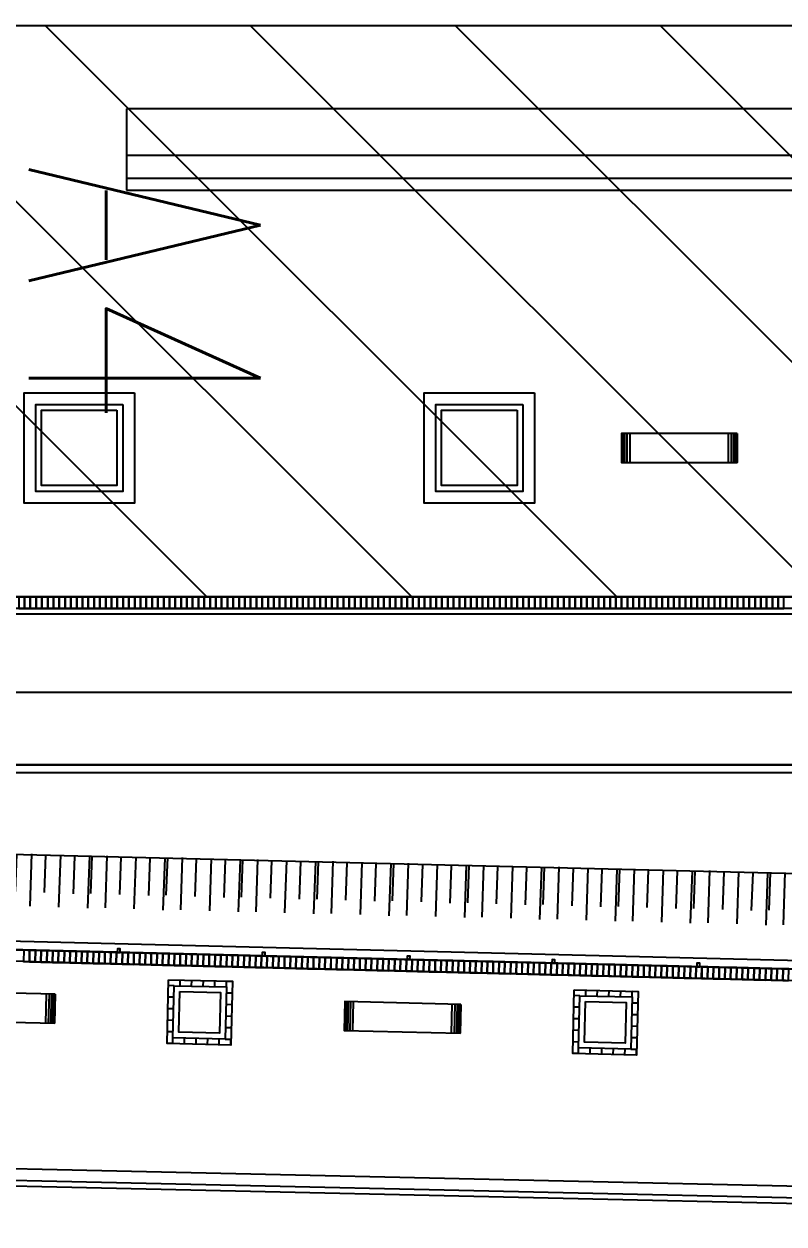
# Model space of a CAD drawing. Header units: inches. Extents: x 542650 to 544515, y 9574150 to 9574595.
# Drawn here: x 544373.3 to 544386.41, y 9574454.99 to 9574475.69 of the extents above; entities that cross this region are included whole.
import ezdxf

# ---------------------------------------------------------------- set-up
doc = ezdxf.new("R2010")
doc.units = ezdxf.units.IN
doc.header["$MEASUREMENT"] = 0
for name, color, linetype in [('I-ARQ', 8, 'Continuous'), ('I-NORMO_INST', 4, 'Continuous'), ('SANIT', 3, 'Continuous')]:
    doc.layers.add(name, color=color, linetype=linetype)
doc.styles.add('200', font='ROMANS.SHX', dxfattribs={"width": 0.7, "height": 0.4})

# ---------------------------------------------------------------- blocks, each defined once
blk = doc.blocks.new('A$C14C97071')
at = {"layer": 'I-ARQ'}
for p, q in [((0, 0.5), (0, 0)), ((0.01, 0), (0.01, 0.5)), ((0.03, 0), (0.03, 0.5)), ((0.06, 0), (0.06, 0.5)), ((0.1, 0), (0.1, 0.5)), ((0.15, 0), (0.15, 0.5)), ((1.85, 0), (1.85, 0.5)), ((1.9, 0), (1.9, 0.5)), ((1.94, 0), (1.94, 0.5)), ((1.97, 0), (1.97, 0.5)), ((1.99, 0), (1.99, 0.5)), ((2, 0.5), (2, 0)), ((2, 0.5), (2, 0))]:
    blk.add_line(p, q, dxfattribs=at)
blk.add_lwpolyline([(0, 0.5), (2, 0.5), (2, 0), (0, 0)], close=True, dxfattribs=at)
blk = doc.blocks.new('TALUDE 02')
at = {"layer": 'I-ARQ'}
for p, q in [((-0.243, -0.013), (-0.253, 0.89)), ((0.257, -0.007), (0.247, 0.895)), ((0.757, -0.001), (0.747, 0.901)), ((-0.5, -0.006), (-0.507, 0.645)), ((0, 0), (-0.007, 0.651)), ((0.5, 0.006), (0.493, 0.657))]:
    blk.add_line(p, q, dxfattribs=at)
blk = doc.blocks.new('CERCA')
blk.add_lwpolyline([(-0.025, 0), (0.025, 0), (0.025, -0.06), (-0.025, -0.06)], close=True)
blk = doc.blocks.new('PISO TIJOLINHO')
at = {"layer": 'I-ARQ'}
blk.add_lwpolyline([(-0.05, 0), (-0.05, 0.2), (0.05, 0.2), (0.05, 0)], close=True, dxfattribs=at)
blk = doc.blocks.new('BL PRAÇA')
at = {"layer": 'I-ARQ'}
for p, q in [((464368.831, 9296025.977), (464371.786, 9295906.647)), ((464368.636, 9296025.782), (464371.59, 9295906.478)), ((464373.439, 9295906.514), (464370.56, 9296022.78)), ((464373.866, 9296007.925), (464373.866, 9295913.468)), ((464375.116, 9296007.956), (464375.116, 9295913.468)), ((464376.466, 9296008.031), (464376.466, 9295924.031)), ((464376.566, 9296008.031), (464376.566, 9295924.031)), ((464376.766, 9296008.031), (464376.766, 9295924.031)), ((464383.986, 9295976.147), (464383.986, 9295953.397)), ((464384.386, 9295976.147), (464384.386, 9295953.397)), ((464368.86, 9295962.191), (464368.96, 9295962.194)), ((464368.962, 9295962.094), (464368.96, 9295962.194)), ((464369.162, 9295962.099), (464369.16, 9295962.199)), ((464369.362, 9295962.104), (464369.36, 9295962.204)), ((464369.562, 9295962.109), (464369.56, 9295962.209)), ((464369.762, 9295962.114), (464369.759, 9295962.214)), ((464369.862, 9295962.116), (464369.962, 9295962.119)), ((464369.962, 9295962.119), (464369.959, 9295962.219)), ((464368.865, 9295961.991), (464368.965, 9295961.994)), ((464369.867, 9295961.916), (464369.967, 9295961.919)), ((464368.87, 9295961.791), (464368.97, 9295961.794)), ((464369.872, 9295961.716), (464369.972, 9295961.719)), ((464368.875, 9295961.592), (464368.975, 9295961.594)), ((464369.877, 9295961.516), (464369.977, 9295961.519)), ((464368.88, 9295961.392), (464368.98, 9295961.394)), ((464369.882, 9295961.316), (464369.982, 9295961.319)), ((464368.884, 9295961.192), (464368.984, 9295961.194)), ((464368.884, 9295961.192), (464368.887, 9295961.092)), ((464368.884, 9295961.192), (464368.887, 9295961.092)), ((464369.084, 9295961.197), (464369.087, 9295961.097)), ((464369.284, 9295961.202), (464369.287, 9295961.102)), ((464369.484, 9295961.206), (464369.487, 9295961.107)), ((464369.684, 9295961.211), (464369.687, 9295961.111)), ((464369.884, 9295961.216), (464369.887, 9295961.116)), ((464369.033, 9295955.193), (464369.133, 9295955.196)), ((464369.135, 9295955.096), (464369.133, 9295955.196)), ((464369.335, 9295955.101), (464369.333, 9295955.201)), ((464369.535, 9295955.106), (464369.533, 9295955.206)), ((464369.735, 9295955.111), (464369.733, 9295955.211)), ((464369.935, 9295955.116), (464369.933, 9295955.216)), ((464370.035, 9295955.118), (464370.135, 9295955.121)), ((464370.135, 9295955.121), (464370.133, 9295955.221)), ((464369.038, 9295954.994), (464369.138, 9295954.996)), ((464370.04, 9295954.918), (464370.14, 9295954.921)), ((464369.043, 9295954.794), (464369.143, 9295954.796)), ((464370.045, 9295954.718), (464370.145, 9295954.721)), ((464369.048, 9295954.594), (464369.148, 9295954.596)), ((464370.05, 9295954.518), (464370.15, 9295954.521)), ((464369.053, 9295954.394), (464369.153, 9295954.396)), ((464370.055, 9295954.318), (464370.155, 9295954.321)), ((464369.058, 9295954.194), (464369.158, 9295954.196)), ((464369.058, 9295954.194), (464369.06, 9295954.094)), ((464369.058, 9295954.194), (464369.06, 9295954.094)), ((464369.258, 9295954.199), (464369.26, 9295954.099)), ((464369.458, 9295954.204), (464369.46, 9295954.104)), ((464369.658, 9295954.209), (464369.66, 9295954.109)), ((464369.858, 9295954.214), (464369.86, 9295954.114)), ((464370.057, 9295954.219), (464370.06, 9295954.119)), ((464385.186, 9295953.397), (464383.786, 9295953.397))]:
    blk.add_line(p, q, dxfattribs=at)
for points in [[(464418.306, 9295898.619), (464371.786, 9295906.647), (464368.831, 9296025.977), (464470.316, 9296025.139), (464470.316, 9295889.644), (464428.161, 9295896.919)], [(464371.933, 9295906.774), (464368.985, 9296025.826), (464470.166, 9296024.99), (464470.166, 9295889.822)], [(464418.332, 9295898.767), (464371.933, 9295906.774), (464368.985, 9296025.826), (464470.166, 9296024.99), (464470.166, 9295889.822), (464428.186, 9295897.066)], [(464368.018, 9295906.359), (464367.739, 9295917.273), (464367.273, 9295933.878), (464366.759, 9295948.848), (464366.38, 9295965.81), (464366.044, 9295980.982)], [(464368.222, 9295906.197), (464367.939, 9295917.278), (464367.473, 9295933.885), (464366.959, 9295948.854), (464366.58, 9295965.815), (464366.244, 9295980.987)], [(464383.786, 9295953.397), (464383.786, 9295976.147), (464385.186, 9295976.147), (464385.186, 9295953.397)]]:
    blk.add_lwpolyline(points, dxfattribs=at)
for points in [[(464402.925, 9295918, -0.22074), (464380.66, 9295917.946, -0.071297), (464379.065, 9295918.979, -0.143294), (464377.036, 9295922.149, -0.071289), (464376.766, 9295924.031), (464376.766, 9296008.031, -0.405192), (464386.167, 9296017.726), (464454.256, 9296017.727, -0.405471), (464463.666, 9296008.031), (464463.666, 9295908.031, -0.292611), (464459.772, 9295901.946, -0.170288), (464454.651, 9295901.46, -0.170293), (464450.348, 9295904.278, 0.384147), (464439.642, 9295906.268, 0.384145), (464436.554, 9295895.825), (464428.023, 9295897.297), (464427.929, 9295896.755), (464470.516, 9295889.407), (464470.516, 9296024.938), (464472.366, 9296024.931)], [(464381.474, 9295917.262, -1.627198), (464373.736, 9295913.468), (464373.736, 9296007.924, -0.408852), (464386.126, 9296020.756, -0.408852)], [(464380.535, 9295917.674, -1.841362), (464373.866, 9295913.468), (464373.866, 9296007.925, -0.408864), (464386.13, 9296020.626, -0.013343)], [(464376.521, 9295897.711), (464372.174, 9295898.436, -0.359368), (464367.998, 9295903.24), (464367.639, 9295917.27), (464367.173, 9295933.875), (464366.659, 9295948.845), (464366.28, 9295965.808), (464365.944, 9295980.98)]]:
    blk.add_lwpolyline(points, format="xyb", dxfattribs=at)
for points in [[(464369.987, 9295961.119), (464369.959, 9295962.219), (464368.86, 9295962.191), (464368.887, 9295961.092)], [(464369.884, 9295961.216), (464369.862, 9295962.116), (464368.962, 9295962.094), (464368.984, 9295961.194)], [(464369.782, 9295961.314), (464369.764, 9295962.014), (464369.065, 9295961.996), (464369.082, 9295961.297)], [(464380.286, 9295960.431), (464378.386, 9295960.431), (464378.386, 9295958.531), (464380.286, 9295958.531)], [(464380.286, 9295960.431), (464378.386, 9295960.431), (464378.386, 9295958.531), (464380.286, 9295958.531)], [(464380.086, 9295960.231), (464378.586, 9295960.231), (464378.586, 9295958.731), (464380.086, 9295958.731)], [(464380.086, 9295960.231), (464378.586, 9295960.231), (464378.586, 9295958.731), (464380.086, 9295958.731)], [(464379.986, 9295960.131), (464378.686, 9295960.131), (464378.686, 9295958.831), (464379.986, 9295958.831)], [(464379.986, 9295960.131), (464378.686, 9295960.131), (464378.686, 9295958.831), (464379.986, 9295958.831)], [(464370.16, 9295954.121), (464370.133, 9295955.221), (464369.033, 9295955.193), (464369.06, 9295954.094)], [(464370.057, 9295954.219), (464370.035, 9295955.118), (464369.135, 9295955.096), (464369.158, 9295954.196)], [(464369.955, 9295954.316), (464369.938, 9295955.016), (464369.238, 9295954.998), (464369.255, 9295954.299)], [(464380.286, 9295953.531), (464378.386, 9295953.531), (464378.386, 9295951.631), (464380.286, 9295951.631)], [(464380.286, 9295953.531), (464378.386, 9295953.531), (464378.386, 9295951.631), (464380.286, 9295951.631)], [(464380.086, 9295953.331), (464378.586, 9295953.331), (464378.586, 9295951.831), (464380.086, 9295951.831)], [(464380.086, 9295953.331), (464378.586, 9295953.331), (464378.586, 9295951.831), (464380.086, 9295951.831)], [(464379.986, 9295953.231), (464378.686, 9295953.231), (464378.686, 9295951.931), (464379.986, 9295951.931)], [(464379.986, 9295953.231), (464378.686, 9295953.231), (464378.686, 9295951.931), (464379.986, 9295951.931)]]:
    blk.add_lwpolyline(points, close=True, dxfattribs=at)
for name, p, rotation in [('TALUDE 02', (464371.991, 9295964.996), 91.41846525649117), ('PISO TIJOLINHO', (464370.146, 9295964.765), 271.4184652564806), ('PISO TIJOLINHO', (464370.149, 9295964.665), 271.4184652564806), ('PISO TIJOLINHO', (464370.151, 9295964.565), 271.4184652564806), ('PISO TIJOLINHO', (464376.766, 9295964.686), 90.00000000281885), ('PISO TIJOLINHO', (464376.766, 9295964.586), 90.00000000281885), ('PISO TIJOLINHO', (464370.154, 9295964.465), 271.4184652564806), ('PISO TIJOLINHO', (464370.156, 9295964.365), 271.4184652564806), ('TALUDE 02', (464372.023, 9295963.696), 91.41846525649117), ('PISO TIJOLINHO', (464376.766, 9295964.486), 90.00000000281885), ('PISO TIJOLINHO', (464376.766, 9295964.386), 90.00000000281885), ('PISO TIJOLINHO', (464370.159, 9295964.265), 271.4184652564806), ('PISO TIJOLINHO', (464370.161, 9295964.165), 271.4184652564806), ('PISO TIJOLINHO', (464376.766, 9295964.286), 90.00000000281885), ('PISO TIJOLINHO', (464376.766, 9295964.186), 90.00000000281885), ('PISO TIJOLINHO', (464370.164, 9295964.065), 271.4184652564806), ('PISO TIJOLINHO', (464370.166, 9295963.965), 271.4184652564806), ('PISO TIJOLINHO', (464376.766, 9295964.086), 90.00000000281885), ('PISO TIJOLINHO', (464376.766, 9295963.986), 90.00000000281885), ('PISO TIJOLINHO', (464370.169, 9295963.865), 271.4184652564806), ('PISO TIJOLINHO', (464370.171, 9295963.765), 271.4184652564806), ('PISO TIJOLINHO', (464376.766, 9295963.886), 90.00000000281885), ('PISO TIJOLINHO', (464376.766, 9295963.786), 90.00000000281885), ('A$C14C97071', (464379.086, 9295963.931), 270), ('PISO TIJOLINHO', (464370.174, 9295963.665), 271.4184652564806), ('PISO TIJOLINHO', (464370.176, 9295963.565), 271.4184652564806), ('PISO TIJOLINHO', (464376.766, 9295963.686), 90.00000000281885), ('PISO TIJOLINHO', (464376.766, 9295963.586), 90.00000000281885), ('PISO TIJOLINHO', (464370.179, 9295963.466), 271.4184652564806), ('PISO TIJOLINHO', (464370.181, 9295963.366), 271.4184652564806), ('PISO TIJOLINHO', (464376.766, 9295963.486), 90.00000000281885), ('PISO TIJOLINHO', (464376.766, 9295963.386), 90.00000000281885), ('PISO TIJOLINHO', (464370.184, 9295963.266), 271.4184652564806), ('PISO TIJOLINHO', (464370.186, 9295963.166), 271.4184652564806), ('CERCA', (464370.384, 9295963.258), 91.41846525654215), ('TALUDE 02', (464372.056, 9295962.396), 91.41846525649117), ('PISO TIJOLINHO', (464376.766, 9295963.286), 90.00000000281885), ('PISO TIJOLINHO', (464376.766, 9295963.186), 90.00000000281885), ('PISO TIJOLINHO', (464370.188, 9295963.066), 271.4184652564806), ('PISO TIJOLINHO', (464370.191, 9295962.966), 271.4184652564806), ('PISO TIJOLINHO', (464376.766, 9295963.086), 90.00000000281885), ('PISO TIJOLINHO', (464376.766, 9295962.986), 90.00000000281885), ('PISO TIJOLINHO', (464376.766, 9295962.886), 90.00000000281885), ('PISO TIJOLINHO', (464370.193, 9295962.866), 271.4184652564806), ('PISO TIJOLINHO', (464370.196, 9295962.766), 271.4184652564806), ('PISO TIJOLINHO', (464376.766, 9295962.786), 90.00000000281885), ('PISO TIJOLINHO', (464376.766, 9295962.686), 90.00000000281885), ('PISO TIJOLINHO', (464370.198, 9295962.666), 271.4184652564806), ('PISO TIJOLINHO', (464370.201, 9295962.566), 271.4184652564806), ('PISO TIJOLINHO', (464376.766, 9295962.586), 90.00000000281885), ('PISO TIJOLINHO', (464376.766, 9295962.486), 90.00000000281885), ('PISO TIJOLINHO', (464370.203, 9295962.466), 271.4184652564806), ('PISO TIJOLINHO', (464370.206, 9295962.366), 271.4184652564806), ('PISO TIJOLINHO', (464370.208, 9295962.266), 271.4184652564806), ('PISO TIJOLINHO', (464376.766, 9295962.386), 90.00000000281885), ('PISO TIJOLINHO', (464376.766, 9295962.286), 90.00000000281885), ('PISO TIJOLINHO', (464370.211, 9295962.166), 271.4184652564806), ('PISO TIJOLINHO', (464370.213, 9295962.066), 271.4184652564806), ('PISO TIJOLINHO', (464376.766, 9295962.186), 90.00000000281885), ('PISO TIJOLINHO', (464376.766, 9295962.086), 90.00000000281885), ('PISO TIJOLINHO', (464370.216, 9295961.966), 271.4184652564806), ('PISO TIJOLINHO', (464370.218, 9295961.866), 271.4184652564806), ('PISO TIJOLINHO', (464376.766, 9295961.986), 90.00000000281885), ('PISO TIJOLINHO', (464376.766, 9295961.886), 90.00000000281885), ('PISO TIJOLINHO', (464370.221, 9295961.766), 271.4184652564806), ('PISO TIJOLINHO', (464370.223, 9295961.666), 271.4184652564806), ('TALUDE 02', (464372.088, 9295961.097), 91.41846525649117), ('PISO TIJOLINHO', (464376.766, 9295961.786), 90.00000000281885), ('PISO TIJOLINHO', (464376.766, 9295961.686), 90.00000000281885), ('PISO TIJOLINHO', (464370.226, 9295961.566), 271.4184652564806), ('PISO TIJOLINHO', (464370.228, 9295961.466), 271.4184652564806), ('PISO TIJOLINHO', (464376.766, 9295961.586), 90.00000000281885), ('PISO TIJOLINHO', (464376.766, 9295961.486), 90.00000000281885), ('PISO TIJOLINHO', (464370.231, 9295961.366), 271.4184652564806), ('PISO TIJOLINHO', (464370.233, 9295961.266), 271.4184652564806), ('PISO TIJOLINHO', (464376.766, 9295961.386), 90.00000000281885), ('PISO TIJOLINHO', (464376.766, 9295961.286), 90.00000000281885), ('PISO TIJOLINHO', (464370.236, 9295961.166), 271.4184652564806), ('PISO TIJOLINHO', (464370.238, 9295961.066), 271.4184652564806), ('PISO TIJOLINHO', (464376.766, 9295961.186), 90.00000000281885), ('PISO TIJOLINHO', (464376.766, 9295961.086), 90.00000000281885), ('PISO TIJOLINHO', (464370.24, 9295960.966), 271.4184652564806), ('PISO TIJOLINHO', (464370.243, 9295960.866), 271.4184652564806), ('PISO TIJOLINHO', (464376.766, 9295960.986), 90.00000000281885), ('PISO TIJOLINHO', (464376.766, 9295960.886), 90.00000000281885), ('PISO TIJOLINHO', (464370.245, 9295960.766), 271.4184652564806), ('PISO TIJOLINHO', (464370.248, 9295960.666), 271.4184652564806), ('CERCA', (464370.446, 9295960.759), 91.41846525654215), ('PISO TIJOLINHO', (464376.766, 9295960.786), 90.00000000281885), ('PISO TIJOLINHO', (464376.766, 9295960.686), 90.00000000281885), ('PISO TIJOLINHO', (464370.25, 9295960.566), 271.4184652564806), ('PISO TIJOLINHO', (464370.253, 9295960.466), 271.4184652564806), ('TALUDE 02', (464372.12, 9295959.797), 91.41846525649117), ('PISO TIJOLINHO', (464376.766, 9295960.586), 90.00000000281885), ('PISO TIJOLINHO', (464376.766, 9295960.486), 90.00000000281885), ('PISO TIJOLINHO', (464370.255, 9295960.366), 271.4184652564806), ('PISO TIJOLINHO', (464370.258, 9295960.266), 271.4184652564806), ('PISO TIJOLINHO', (464376.766, 9295960.386), 90.00000000281885), ('PISO TIJOLINHO', (464376.766, 9295960.286), 90.00000000281885), ('PISO TIJOLINHO', (464370.26, 9295960.167), 271.4184652564806), ('PISO TIJOLINHO', (464370.263, 9295960.067), 271.4184652564806), ('PISO TIJOLINHO', (464376.766, 9295960.186), 90.00000000281885), ('PISO TIJOLINHO', (464376.766, 9295960.086), 90.00000000281885), ('PISO TIJOLINHO', (464376.766, 9295959.986), 90.00000000281885), ('PISO TIJOLINHO', (464370.265, 9295959.967), 271.4184652564806), ('PISO TIJOLINHO', (464370.268, 9295959.867), 271.4184652564806), ('PISO TIJOLINHO', (464376.766, 9295959.886), 90.00000000281885), ('PISO TIJOLINHO', (464376.766, 9295959.786), 90.00000000281885), ('PISO TIJOLINHO', (464370.27, 9295959.767), 271.4184652564806), ('PISO TIJOLINHO', (464370.273, 9295959.667), 271.4184652564806), ('PISO TIJOLINHO', (464376.766, 9295959.686), 90.00000000281885), ('PISO TIJOLINHO', (464376.766, 9295959.586), 90.00000000281885), ('PISO TIJOLINHO', (464370.275, 9295959.567), 271.4184652564806), ('PISO TIJOLINHO', (464370.278, 9295959.467), 271.4184652564806), ('PISO TIJOLINHO', (464370.28, 9295959.367), 271.4184652564806), ('PISO TIJOLINHO', (464376.766, 9295959.486), 90.00000000281885), ('PISO TIJOLINHO', (464376.766, 9295959.386), 90.00000000281885), ('PISO TIJOLINHO', (464370.283, 9295959.267), 271.4184652564806), ('PISO TIJOLINHO', (464370.285, 9295959.167), 271.4184652564806), ('TALUDE 02', (464372.152, 9295958.498), 91.41846525649117), ('PISO TIJOLINHO', (464376.766, 9295959.286), 90.00000000281885), ('PISO TIJOLINHO', (464376.766, 9295959.186), 90.00000000281885), ('A$C14C97071', (464369.235, 9295959.15), 271.4184652555464), ('PISO TIJOLINHO', (464370.288, 9295959.067), 271.4184652564806), ('PISO TIJOLINHO', (464370.29, 9295958.967), 271.4184652564806), ('PISO TIJOLINHO', (464376.766, 9295959.086), 90.00000000281885), ('PISO TIJOLINHO', (464376.766, 9295958.986), 90.00000000281885), ('PISO TIJOLINHO', (464370.292, 9295958.867), 271.4184652564806), ('PISO TIJOLINHO', (464370.295, 9295958.767), 271.4184652564806), ('PISO TIJOLINHO', (464376.766, 9295958.886), 90.00000000281885), ('PISO TIJOLINHO', (464376.766, 9295958.786), 90.00000000281885), ('PISO TIJOLINHO', (464370.297, 9295958.667), 271.4184652564806), ('PISO TIJOLINHO', (464370.3, 9295958.567), 271.4184652564806), ('PISO TIJOLINHO', (464376.766, 9295958.686), 90.00000000281885), ('PISO TIJOLINHO', (464376.766, 9295958.586), 90.00000000281885), ('PISO TIJOLINHO', (464370.302, 9295958.467), 271.4184652564806), ('PISO TIJOLINHO', (464370.305, 9295958.367), 271.4184652564806), ('PISO TIJOLINHO', (464376.766, 9295958.486), 90.00000000281885), ('PISO TIJOLINHO', (464376.766, 9295958.386), 90.00000000281885), ('PISO TIJOLINHO', (464370.307, 9295958.267), 271.4184652564806), ('PISO TIJOLINHO', (464370.31, 9295958.167), 271.4184652564806), ('CERCA', (464370.508, 9295958.26), 91.41846525654215), ('PISO TIJOLINHO', (464376.766, 9295958.286), 90.00000000281885), ('PISO TIJOLINHO', (464376.766, 9295958.186), 90.00000000281885), ('PISO TIJOLINHO', (464370.312, 9295958.067), 271.4184652564806), ('PISO TIJOLINHO', (464370.315, 9295957.967), 271.4184652564806), ('PISO TIJOLINHO', (464376.766, 9295958.086), 90.00000000281885), ('PISO TIJOLINHO', (464376.766, 9295957.986), 90.00000000281885), ('PISO TIJOLINHO', (464370.317, 9295957.867), 271.4184652564806), ('PISO TIJOLINHO', (464370.32, 9295957.767), 271.4184652564806), ('TALUDE 02', (464372.184, 9295957.198), 91.41846525649117), ('PISO TIJOLINHO', (464376.766, 9295957.886), 90.00000000281885), ('PISO TIJOLINHO', (464376.766, 9295957.786), 90.00000000281885), ('PISO TIJOLINHO', (464370.322, 9295957.667), 271.4184652564806), ('PISO TIJOLINHO', (464370.325, 9295957.567), 271.4184652564806), ('PISO TIJOLINHO', (464376.766, 9295957.686), 90.00000000281885), ('PISO TIJOLINHO', (464376.766, 9295957.586), 90.00000000281885), ('PISO TIJOLINHO', (464370.327, 9295957.467), 271.4184652564806), ('PISO TIJOLINHO', (464370.33, 9295957.367), 271.4184652564806), ('PISO TIJOLINHO', (464376.766, 9295957.486), 90.00000000281885), ('PISO TIJOLINHO', (464376.766, 9295957.386), 90.00000000281885), ('PISO TIJOLINHO', (464370.332, 9295957.267), 271.4184652564806), ('PISO TIJOLINHO', (464370.335, 9295957.167), 271.4184652564806), ('PISO TIJOLINHO', (464376.766, 9295957.286), 90.00000000281885), ('PISO TIJOLINHO', (464376.766, 9295957.186), 90.00000000281885), ('PISO TIJOLINHO', (464370.337, 9295957.067), 271.4184652564806), ('PISO TIJOLINHO', (464370.339, 9295956.967), 271.4184652564806), ('PISO TIJOLINHO', (464376.766, 9295957.086), 90.00000000281885), ('PISO TIJOLINHO', (464376.766, 9295956.986), 90.00000000281885), ('PISO TIJOLINHO', (464376.766, 9295956.886), 90.00000000281885), ('PISO TIJOLINHO', (464370.342, 9295956.868), 271.4184652564806), ('PISO TIJOLINHO', (464370.344, 9295956.768), 271.4184652564806), ('PISO TIJOLINHO', (464370.347, 9295956.668), 271.4184652564806), ('PISO TIJOLINHO', (464376.766, 9295956.786), 90.00000000281885), ('PISO TIJOLINHO', (464376.766, 9295956.686), 90.00000000281885), ('PISO TIJOLINHO', (464370.349, 9295956.568), 271.4184652564806), ('PISO TIJOLINHO', (464370.352, 9295956.468), 271.4184652564806), ('TALUDE 02', (464372.217, 9295955.898), 91.41846525649117), ('PISO TIJOLINHO', (464376.766, 9295956.586), 90.00000000281885), ('PISO TIJOLINHO', (464376.766, 9295956.486), 90.00000000281885), ('PISO TIJOLINHO', (464370.354, 9295956.368), 271.4184652564806), ('PISO TIJOLINHO', (464370.357, 9295956.268), 271.4184652564806), ('PISO TIJOLINHO', (464376.766, 9295956.386), 90.00000000281885), ('PISO TIJOLINHO', (464376.766, 9295956.286), 90.00000000281885), ('PISO TIJOLINHO', (464370.359, 9295956.168), 271.4184652564806), ('PISO TIJOLINHO', (464370.362, 9295956.068), 271.4184652564806), ('PISO TIJOLINHO', (464376.766, 9295956.186), 90.00000000281885), ('PISO TIJOLINHO', (464376.766, 9295956.086), 90.00000000281885), ('PISO TIJOLINHO', (464370.364, 9295955.968), 271.4184652564806), ('PISO TIJOLINHO', (464370.367, 9295955.868), 271.4184652564806), ('PISO TIJOLINHO', (464376.766, 9295955.986), 90.00000000281885), ('PISO TIJOLINHO', (464376.766, 9295955.886), 90.00000000281885), ('PISO TIJOLINHO', (464370.369, 9295955.768), 271.4184652564806), ('PISO TIJOLINHO', (464370.372, 9295955.668), 271.4184652564806), ('CERCA', (464370.569, 9295955.761), 91.41846525654215), ('PISO TIJOLINHO', (464376.766, 9295955.786), 90.00000000281885), ('PISO TIJOLINHO', (464376.766, 9295955.686), 90.00000000281885), ('PISO TIJOLINHO', (464370.374, 9295955.568), 271.4184652564806), ('PISO TIJOLINHO', (464370.377, 9295955.468), 271.4184652564806), ('PISO TIJOLINHO', (464376.766, 9295955.586), 90.00000000281885), ('PISO TIJOLINHO', (464376.766, 9295955.486), 90.00000000281885), ('PISO TIJOLINHO', (464370.379, 9295955.368), 271.4184652564806), ('PISO TIJOLINHO', (464370.382, 9295955.268), 271.4184652564806), ('TALUDE 02', (464372.249, 9295954.599), 91.41846525649117), ('PISO TIJOLINHO', (464376.766, 9295955.386), 90.00000000281885), ('PISO TIJOLINHO', (464376.766, 9295955.286), 90.00000000281885), ('PISO TIJOLINHO', (464370.384, 9295955.168), 271.4184652564806), ('PISO TIJOLINHO', (464370.387, 9295955.068), 271.4184652564806), ('PISO TIJOLINHO', (464376.766, 9295955.186), 90.00000000281885), ('PISO TIJOLINHO', (464376.766, 9295955.086), 90.00000000281885), ('PISO TIJOLINHO', (464370.389, 9295954.968), 271.4184652564806), ('PISO TIJOLINHO', (464370.391, 9295954.868), 271.4184652564806), ('PISO TIJOLINHO', (464376.766, 9295954.986), 90.00000000281885), ('PISO TIJOLINHO', (464376.766, 9295954.886), 90.00000000281885), ('PISO TIJOLINHO', (464370.394, 9295954.768), 271.4184652564806), ('PISO TIJOLINHO', (464370.396, 9295954.668), 271.4184652564806), ('PISO TIJOLINHO', (464376.766, 9295954.786), 90.00000000281885), ('PISO TIJOLINHO', (464376.766, 9295954.686), 90.00000000281885), ('PISO TIJOLINHO', (464370.399, 9295954.568), 271.4184652564806), ('PISO TIJOLINHO', (464370.401, 9295954.468), 271.4184652564806), ('PISO TIJOLINHO', (464376.766, 9295954.586), 90.00000000281885), ('PISO TIJOLINHO', (464376.766, 9295954.486), 90.00000000281885), ('PISO TIJOLINHO', (464370.404, 9295954.368), 271.4184652564806), ('PISO TIJOLINHO', (464370.406, 9295954.268), 271.4184652564806), ('PISO TIJOLINHO', (464376.766, 9295954.386), 90.00000000281885), ('PISO TIJOLINHO', (464376.766, 9295954.286), 90.00000000281885), ('PISO TIJOLINHO', (464370.409, 9295954.168), 271.4184652564806), ('PISO TIJOLINHO', (464370.411, 9295954.068), 271.4184652564806), ('TALUDE 02', (464372.281, 9295953.299), 91.41846525649117), ('PISO TIJOLINHO', (464376.766, 9295954.186), 90.00000000281885), ('PISO TIJOLINHO', (464376.766, 9295954.086), 90.00000000281885), ('PISO TIJOLINHO', (464376.766, 9295953.986), 90.00000000281885), ('PISO TIJOLINHO', (464370.414, 9295953.968), 271.4184652564806), ('PISO TIJOLINHO', (464370.416, 9295953.868), 271.4184652564806), ('PISO TIJOLINHO', (464370.419, 9295953.768), 271.4184652564806), ('PISO TIJOLINHO', (464376.766, 9295953.886), 90.00000000281885), ('PISO TIJOLINHO', (464376.766, 9295953.786), 90.00000000281885), ('PISO TIJOLINHO', (464370.421, 9295953.669), 271.4184652564806), ('PISO TIJOLINHO', (464370.424, 9295953.569), 271.4184652564806), ('PISO TIJOLINHO', (464376.766, 9295953.686), 90.00000000281885), ('PISO TIJOLINHO', (464376.766, 9295953.586), 90.00000000281885), ('PISO TIJOLINHO', (464370.426, 9295953.469), 271.4184652564806), ('PISO TIJOLINHO', (464370.429, 9295953.369), 271.4184652564806), ('PISO TIJOLINHO', (464376.766, 9295953.486), 90.00000000281885), ('PISO TIJOLINHO', (464376.766, 9295953.386), 90.00000000281885), ('PISO TIJOLINHO', (464370.431, 9295953.269), 271.4184652564806), ('PISO TIJOLINHO', (464370.434, 9295953.169), 271.4184652564806), ('CERCA', (464370.631, 9295953.261), 91.41846525654215), ('PISO TIJOLINHO', (464376.766, 9295953.286), 90.00000000281885), ('PISO TIJOLINHO', (464376.766, 9295953.186), 90.00000000281885), ('PISO TIJOLINHO', (464370.436, 9295953.069), 271.4184652564806), ('PISO TIJOLINHO', (464370.439, 9295952.969), 271.4184652564806), ('PISO TIJOLINHO', (464376.766, 9295953.086), 90.00000000281885), ('PISO TIJOLINHO', (464376.766, 9295952.986), 90.00000000281885), ('PISO TIJOLINHO', (464370.441, 9295952.869), 271.4184652564806), ('PISO TIJOLINHO', (464370.443, 9295952.769), 271.4184652564806), ('PISO TIJOLINHO', (464376.766, 9295952.886), 90.00000000281885), ('PISO TIJOLINHO', (464376.766, 9295952.786), 90.00000000281885), ('PISO TIJOLINHO', (464370.446, 9295952.669), 271.4184652564806), ('PISO TIJOLINHO', (464370.448, 9295952.569), 271.4184652564806), ('TALUDE 02', (464372.313, 9295952), 91.41846525649117), ('PISO TIJOLINHO', (464376.766, 9295952.686), 90.00000000281885), ('PISO TIJOLINHO', (464376.766, 9295952.586), 90.00000000281885), ('PISO TIJOLINHO', (464370.451, 9295952.469), 271.4184652564806), ('PISO TIJOLINHO', (464370.453, 9295952.369), 271.4184652564806), ('PISO TIJOLINHO', (464376.766, 9295952.486), 90.00000000281885), ('PISO TIJOLINHO', (464376.766, 9295952.386), 90.00000000281885), ('PISO TIJOLINHO', (464370.456, 9295952.269), 271.4187713968955), ('PISO TIJOLINHO', (464370.458, 9295952.169), 271.4187713968955), ('PISO TIJOLINHO', (464376.766, 9295952.286), 90.00000000281885), ('PISO TIJOLINHO', (464376.766, 9295952.186), 90.00000000281885), ('A$C14C97071', (464369.408, 9295952.152), 271.4184652555464), ('PISO TIJOLINHO', (464370.461, 9295952.069), 271.4187713968955), ('PISO TIJOLINHO', (464370.463, 9295951.969), 271.4187713968955), ('PISO TIJOLINHO', (464376.766, 9295952.086), 90.00000000281885), ('PISO TIJOLINHO', (464376.766, 9295951.986), 90.00000000281885), ('PISO TIJOLINHO', (464370.466, 9295951.869), 271.4187713968955), ('PISO TIJOLINHO', (464370.468, 9295951.769), 271.4187713968955), ('PISO TIJOLINHO', (464376.766, 9295951.886), 90.00000000281885), ('PISO TIJOLINHO', (464376.766, 9295951.786), 90.00000000281885), ('PISO TIJOLINHO', (464370.471, 9295951.669), 271.4187713968955), ('PISO TIJOLINHO', (464376.766, 9295951.686), 90.00000000281885), ('PISO TIJOLINHO', (464376.766, 9295951.586), 90.00000000281885)]:
    blk.add_blockref(name, p, dxfattribs=dict(at, rotation=rotation))

msp = doc.modelspace()

# ---------------------------------------------------------------- linework, layer by layer
at = {"layer": 'SANIT'}
msp.add_lwpolyline([(544398.407, 9574465.807), (544398.407, 9574475.66), (544349.117, 9574475.66), (544349.117, 9574465.807), (544398.407, 9574465.807)], dxfattribs=at)

# ---------------------------------------------------------------- next in the draw order: block references
at = {"layer": 'I-ARQ', "xscale": -1, "rotation": 270}
msp.add_blockref('BL PRAÇA', (-8751578.329, 9110089.041), dxfattribs=at)

# ---------------------------------------------------------------- next in the draw order: hatches: boundary and pattern name
h = msp.add_hatch()
h.set_pattern_fill('ANSI31', color=256, scale=20, angle=270, style=0)
h.set_pattern_definition([(315, (1179.8033, 467.0157), (1.76776695297, 1.76776695297), [])])
h.paths.add_polyline_path([(544398.407, 9574465.807), (544398.407, 9574475.66), (544349.117, 9574475.66), (544349.117, 9574465.807)])

# ---------------------------------------------------------------- next in the draw order: texts
at = {"layer": 'I-NORMO_INST', "color": 4, "style": '200', "width": 0.7}
msp.add_text('A4', height=4, rotation=270, dxfattribs=at).set_placement((544373.379, 9574473.303, -446))

doc.saveas('drawing.dxf')
